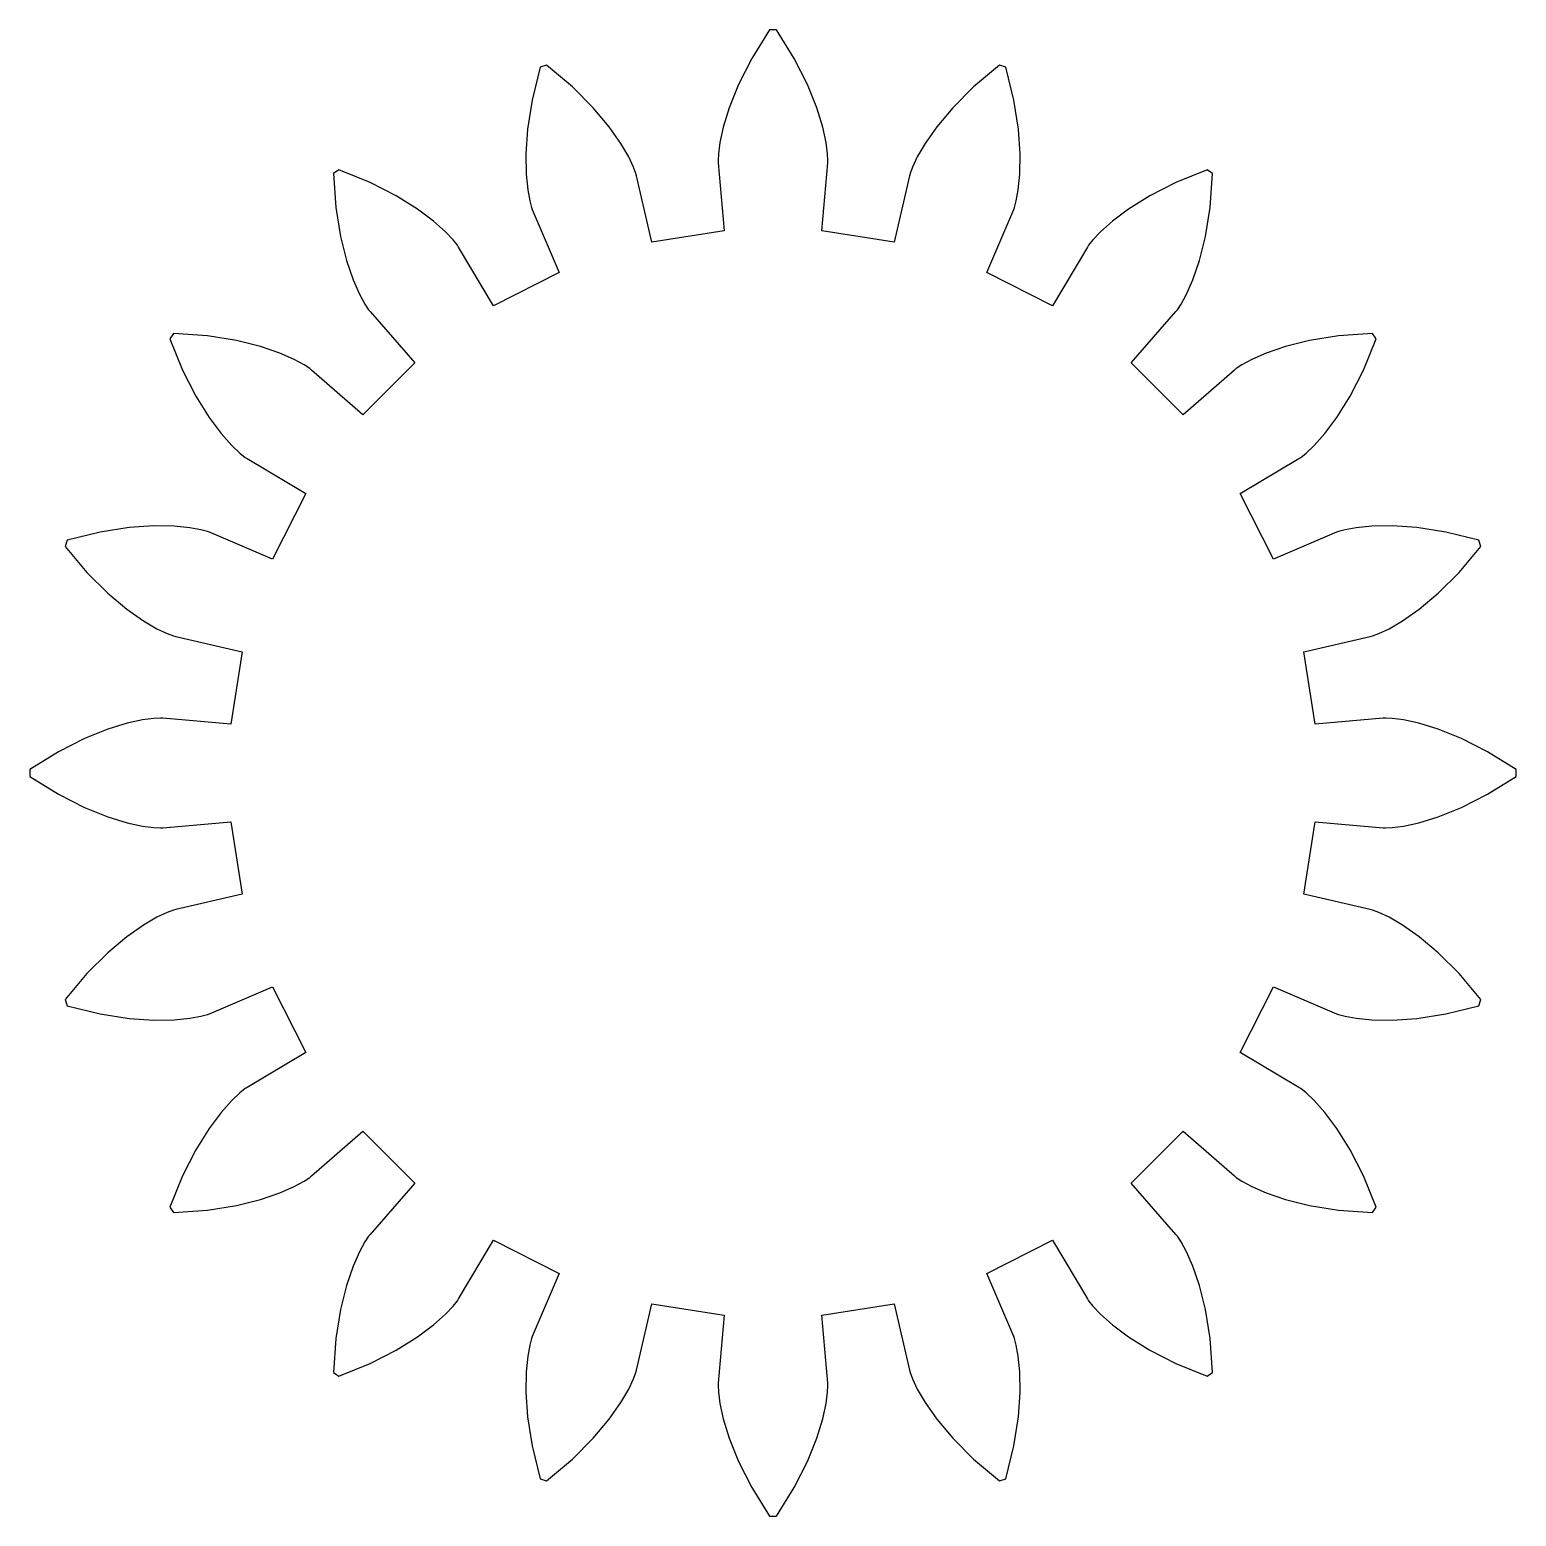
# Model space of a CAD drawing. Header units: metres. Extents: x -17.1 to 17.1, y -17.1 to 17.1.
import ezdxf

# ---------------------------------------------------------------- set-up
doc = ezdxf.new("R2010")
doc.units = ezdxf.units.M

msp = doc.modelspace()

# ---------------------------------------------------------------- linework, layer by layer
at = {"layer": 'Gear'}
for p, q in [((-0.077, 17.1), (-0.488, 16.438)), ((0.077, 17.1), (-0.077, 17.1)), ((0.488, 16.438), (0.077, 17.1)), ((-0.488, 16.438), (-0.793, 15.836)), ((0.793, 15.836), (0.488, 16.438)), ((-5.358, 16.239), (-5.544, 15.483)), ((-5.211, 16.287), (-5.358, 16.239)), ((-4.616, 15.784), (-5.211, 16.287)), ((5.211, 16.287), (4.616, 15.784)), ((5.358, 16.239), (5.211, 16.287)), ((5.544, 15.483), (5.358, 16.239)), ((-4.139, 15.306), (-4.616, 15.784)), ((-0.793, 15.836), (-1.007, 15.306)), ((1.007, 15.306), (0.793, 15.836)), ((4.616, 15.784), (4.139, 15.306)), ((-5.544, 15.483), (-5.648, 14.816)), ((5.648, 14.816), (5.544, 15.483)), ((-3.772, 14.868), (-4.139, 15.306)), ((-1.007, 15.306), (-1.145, 14.859)), ((1.145, 14.859), (1.007, 15.306)), ((4.139, 15.306), (3.772, 14.868)), ((-5.648, 14.816), (-5.688, 14.246)), ((-3.503, 14.486), (-3.772, 14.868)), ((-1.145, 14.859), (-1.222, 14.504)), ((1.222, 14.504), (1.145, 14.859)), ((3.772, 14.868), (3.503, 14.486)), ((5.688, 14.246), (5.648, 14.816)), ((-3.32, 14.172), (-3.503, 14.486)), ((-1.222, 14.504), (-1.255, 14.247)), ((1.255, 14.247), (1.222, 14.504)), ((3.503, 14.486), (3.32, 14.172)), ((-5.688, 14.246), (-5.681, 13.778)), ((-3.209, 13.937), (-3.32, 14.172)), ((-1.255, 14.247), (-1.262, 14.091)), ((-1.262, 14.091), (-1.26, 14.039)), ((-1.26, 14.039), (-1.12, 12.475)), ((1.12, 12.475), (1.26, 14.039)), ((1.262, 14.091), (1.255, 14.247)), ((1.26, 14.039), (1.262, 14.091)), ((3.32, 14.172), (3.209, 13.937)), ((5.681, 13.778), (5.688, 14.246)), ((-9.989, 13.879), (-10.113, 13.789)), ((-10.113, 13.789), (-10.057, 13.012)), ((-9.267, 13.585), (-9.989, 13.879)), ((-5.681, 13.778), (-5.644, 13.417)), ((-3.154, 13.791), (-3.209, 13.937)), ((-3.14, 13.741), (-3.154, 13.791)), ((-2.79, 12.21), (-3.14, 13.741)), ((3.14, 13.741), (2.79, 12.21)), ((3.154, 13.791), (3.14, 13.741)), ((3.209, 13.937), (3.154, 13.791)), ((5.644, 13.417), (5.681, 13.778)), ((9.989, 13.879), (9.267, 13.585)), ((10.113, 13.789), (9.989, 13.879)), ((10.057, 13.012), (10.113, 13.789)), ((-8.666, 13.278), (-9.267, 13.585)), ((-5.644, 13.417), (-5.596, 13.161)), ((5.596, 13.161), (5.644, 13.417)), ((9.267, 13.585), (8.666, 13.278)), ((-10.057, 13.012), (-9.95, 12.345)), ((-8.182, 12.975), (-8.666, 13.278)), ((-5.596, 13.161), (-5.554, 13.011)), ((-5.554, 13.011), (-5.537, 12.962)), ((5.537, 12.962), (5.554, 13.011)), ((5.554, 13.011), (5.596, 13.161)), ((8.666, 13.278), (8.182, 12.975)), ((9.95, 12.345), (10.057, 13.012)), ((-7.808, 12.694), (-8.182, 12.975)), ((-7.537, 12.452), (-7.808, 12.694)), ((-5.537, 12.962), (-4.92, 11.518)), ((4.92, 11.518), (5.537, 12.962)), ((7.808, 12.694), (7.537, 12.452)), ((8.182, 12.975), (7.808, 12.694)), ((-9.95, 12.345), (-9.812, 11.791)), ((-7.359, 12.263), (-7.537, 12.452)), ((-1.12, 12.475), (-2.79, 12.21)), ((2.79, 12.21), (1.12, 12.475)), ((7.537, 12.452), (7.359, 12.263)), ((9.812, 11.791), (9.95, 12.345)), ((-7.262, 12.141), (-7.359, 12.263)), ((-7.232, 12.098), (-7.262, 12.141)), ((-6.427, 10.751), (-7.232, 12.098)), ((7.232, 12.098), (6.427, 10.751)), ((7.262, 12.141), (7.232, 12.098)), ((7.359, 12.263), (7.262, 12.141)), ((-9.812, 11.791), (-9.66, 11.349)), ((9.66, 11.349), (9.812, 11.791)), ((-9.66, 11.349), (-9.514, 11.016)), ((-4.92, 11.518), (-6.427, 10.751)), ((6.427, 10.751), (4.92, 11.518)), ((9.514, 11.016), (9.66, 11.349)), ((-9.514, 11.016), (-9.389, 10.788)), ((9.389, 10.788), (9.514, 11.016)), ((-9.389, 10.788), (-9.303, 10.658)), ((-9.303, 10.658), (-9.271, 10.617)), ((-9.271, 10.617), (-8.238, 9.434)), ((8.238, 9.434), (9.271, 10.617)), ((9.271, 10.617), (9.303, 10.658)), ((9.303, 10.658), (9.389, 10.788)), ((-13.789, 10.113), (-13.879, 9.989)), ((-13.879, 9.989), (-13.585, 9.267)), ((-13.012, 10.057), (-13.789, 10.113)), ((-12.345, 9.95), (-13.012, 10.057)), ((-11.791, 9.812), (-12.345, 9.95)), ((12.345, 9.95), (11.791, 9.812)), ((13.012, 10.057), (12.345, 9.95)), ((13.789, 10.113), (13.012, 10.057)), ((13.585, 9.267), (13.879, 9.989)), ((13.879, 9.989), (13.789, 10.113)), ((-11.349, 9.66), (-11.791, 9.812)), ((-11.016, 9.514), (-11.349, 9.66)), ((11.349, 9.66), (11.016, 9.514)), ((11.791, 9.812), (11.349, 9.66)), ((-13.585, 9.267), (-13.278, 8.666)), ((-10.788, 9.389), (-11.016, 9.514)), ((-10.658, 9.303), (-10.788, 9.389)), ((-10.617, 9.271), (-10.658, 9.303)), ((-9.434, 8.238), (-10.617, 9.271)), ((-8.238, 9.434), (-9.434, 8.238)), ((9.434, 8.238), (8.238, 9.434)), ((10.617, 9.271), (9.434, 8.238)), ((10.658, 9.303), (10.617, 9.271)), ((10.788, 9.389), (10.658, 9.303)), ((11.016, 9.514), (10.788, 9.389)), ((13.278, 8.666), (13.585, 9.267)), ((-13.278, 8.666), (-12.975, 8.182)), ((12.975, 8.182), (13.278, 8.666)), ((-12.975, 8.182), (-12.694, 7.808)), ((12.694, 7.808), (12.975, 8.182)), ((-12.694, 7.808), (-12.452, 7.537)), ((-12.452, 7.537), (-12.263, 7.359)), ((12.263, 7.359), (12.452, 7.537)), ((12.452, 7.537), (12.694, 7.808)), ((-12.263, 7.359), (-12.141, 7.262)), ((-12.141, 7.262), (-12.098, 7.232)), ((-12.098, 7.232), (-10.751, 6.427)), ((10.751, 6.427), (12.098, 7.232)), ((12.098, 7.232), (12.141, 7.262)), ((12.141, 7.262), (12.263, 7.359)), ((-10.751, 6.427), (-11.518, 4.92)), ((11.518, 4.92), (10.751, 6.427)), ((-15.483, 5.544), (-16.239, 5.358)), ((-14.816, 5.648), (-15.483, 5.544)), ((-14.246, 5.688), (-14.816, 5.648)), ((-13.778, 5.681), (-14.246, 5.688)), ((-13.417, 5.644), (-13.778, 5.681)), ((-13.161, 5.596), (-13.417, 5.644)), ((-13.011, 5.554), (-13.161, 5.596)), ((-12.962, 5.537), (-13.011, 5.554)), ((-11.518, 4.92), (-12.962, 5.537)), ((12.962, 5.537), (11.518, 4.92)), ((13.011, 5.554), (12.962, 5.537)), ((13.161, 5.596), (13.011, 5.554)), ((13.417, 5.644), (13.161, 5.596)), ((13.778, 5.681), (13.417, 5.644)), ((14.246, 5.688), (13.778, 5.681)), ((14.816, 5.648), (14.246, 5.688)), ((15.483, 5.544), (14.816, 5.648)), ((16.239, 5.358), (15.483, 5.544)), ((-16.239, 5.358), (-16.287, 5.211)), ((-16.287, 5.211), (-15.784, 4.616)), ((15.784, 4.616), (16.287, 5.211)), ((16.287, 5.211), (16.239, 5.358)), ((-15.784, 4.616), (-15.306, 4.139)), ((15.306, 4.139), (15.784, 4.616)), ((-15.306, 4.139), (-14.868, 3.772)), ((14.868, 3.772), (15.306, 4.139)), ((-14.868, 3.772), (-14.486, 3.503)), ((14.486, 3.503), (14.868, 3.772)), ((-14.486, 3.503), (-14.172, 3.32)), ((14.172, 3.32), (14.486, 3.503)), ((-14.172, 3.32), (-13.937, 3.209)), ((-13.937, 3.209), (-13.791, 3.154)), ((-13.791, 3.154), (-13.741, 3.14)), ((-13.741, 3.14), (-12.21, 2.79)), ((12.21, 2.79), (13.741, 3.14)), ((13.741, 3.14), (13.791, 3.154)), ((13.791, 3.154), (13.937, 3.209)), ((13.937, 3.209), (14.172, 3.32)), ((-12.21, 2.79), (-12.475, 1.12)), ((12.475, 1.12), (12.21, 2.79)), ((-14.859, 1.145), (-15.306, 1.007)), ((-14.504, 1.222), (-14.859, 1.145)), ((-14.247, 1.255), (-14.504, 1.222)), ((-14.091, 1.262), (-14.247, 1.255)), ((-14.039, 1.26), (-14.091, 1.262)), ((-12.475, 1.12), (-14.039, 1.26)), ((14.039, 1.26), (12.475, 1.12)), ((14.091, 1.262), (14.039, 1.26)), ((14.247, 1.255), (14.091, 1.262)), ((14.504, 1.222), (14.247, 1.255)), ((14.859, 1.145), (14.504, 1.222)), ((15.306, 1.007), (14.859, 1.145)), ((-15.836, 0.793), (-16.438, 0.488)), ((-15.306, 1.007), (-15.836, 0.793)), ((15.836, 0.793), (15.306, 1.007)), ((16.438, 0.488), (15.836, 0.793)), ((-16.438, 0.488), (-17.1, 0.077)), ((17.1, 0.077), (16.438, 0.488)), ((-17.1, 0.077), (-17.1, -0.077)), ((17.1, -0.077), (17.1, 0.077)), ((-17.1, -0.077), (-16.438, -0.488)), ((16.438, -0.488), (17.1, -0.077)), ((-16.438, -0.488), (-15.836, -0.793)), ((15.836, -0.793), (16.438, -0.488)), ((-15.836, -0.793), (-15.306, -1.007)), ((-15.306, -1.007), (-14.859, -1.145)), ((14.859, -1.145), (15.306, -1.007)), ((15.306, -1.007), (15.836, -0.793)), ((-14.859, -1.145), (-14.504, -1.222)), ((-14.504, -1.222), (-14.247, -1.255)), ((-14.247, -1.255), (-14.091, -1.262)), ((-14.091, -1.262), (-14.039, -1.26)), ((-14.039, -1.26), (-12.475, -1.12)), ((-12.475, -1.12), (-12.21, -2.79)), ((12.21, -2.79), (12.475, -1.12)), ((12.475, -1.12), (14.039, -1.26)), ((14.039, -1.26), (14.091, -1.262)), ((14.091, -1.262), (14.247, -1.255)), ((14.247, -1.255), (14.504, -1.222)), ((14.504, -1.222), (14.859, -1.145)), ((-12.21, -2.79), (-13.741, -3.14)), ((13.741, -3.14), (12.21, -2.79)), ((-14.172, -3.32), (-14.486, -3.503)), ((-13.937, -3.209), (-14.172, -3.32)), ((-13.791, -3.154), (-13.937, -3.209)), ((-13.741, -3.14), (-13.791, -3.154)), ((13.791, -3.154), (13.741, -3.14)), ((13.937, -3.209), (13.791, -3.154)), ((14.172, -3.32), (13.937, -3.209)), ((14.486, -3.503), (14.172, -3.32)), ((-14.486, -3.503), (-14.868, -3.772)), ((14.868, -3.772), (14.486, -3.503)), ((-14.868, -3.772), (-15.306, -4.139)), ((15.306, -4.139), (14.868, -3.772)), ((-15.306, -4.139), (-15.784, -4.616)), ((15.784, -4.616), (15.306, -4.139)), ((-15.784, -4.616), (-16.287, -5.211)), ((16.287, -5.211), (15.784, -4.616)), ((-12.962, -5.537), (-11.518, -4.92)), ((-11.518, -4.92), (-10.751, -6.427)), ((10.751, -6.427), (11.518, -4.92)), ((11.518, -4.92), (12.962, -5.537)), ((-16.287, -5.211), (-16.239, -5.358)), ((-16.239, -5.358), (-15.483, -5.544)), ((15.483, -5.544), (16.239, -5.358)), ((16.239, -5.358), (16.287, -5.211)), ((-15.483, -5.544), (-14.816, -5.648)), ((-14.816, -5.648), (-14.246, -5.688)), ((-14.246, -5.688), (-13.778, -5.681)), ((-13.778, -5.681), (-13.417, -5.644)), ((-13.417, -5.644), (-13.161, -5.596)), ((-13.161, -5.596), (-13.011, -5.554)), ((-13.011, -5.554), (-12.962, -5.537)), ((12.962, -5.537), (13.011, -5.554)), ((13.011, -5.554), (13.161, -5.596)), ((13.161, -5.596), (13.417, -5.644)), ((13.417, -5.644), (13.778, -5.681)), ((13.778, -5.681), (14.246, -5.688)), ((14.246, -5.688), (14.816, -5.648)), ((14.816, -5.648), (15.483, -5.544)), ((-10.751, -6.427), (-12.098, -7.232)), ((12.098, -7.232), (10.751, -6.427)), ((-12.263, -7.359), (-12.452, -7.537)), ((-12.141, -7.262), (-12.263, -7.359)), ((-12.098, -7.232), (-12.141, -7.262)), ((12.141, -7.262), (12.098, -7.232)), ((12.263, -7.359), (12.141, -7.262)), ((12.452, -7.537), (12.263, -7.359)), ((-12.694, -7.808), (-12.975, -8.182)), ((-12.452, -7.537), (-12.694, -7.808)), ((12.694, -7.808), (12.452, -7.537)), ((12.975, -8.182), (12.694, -7.808)), ((-12.975, -8.182), (-13.278, -8.666)), ((13.278, -8.666), (12.975, -8.182)), ((-10.617, -9.271), (-9.434, -8.238)), ((-9.434, -8.238), (-8.238, -9.434)), ((8.238, -9.434), (9.434, -8.238)), ((9.434, -8.238), (10.617, -9.271)), ((-13.278, -8.666), (-13.585, -9.267)), ((13.585, -9.267), (13.278, -8.666)), ((-13.585, -9.267), (-13.879, -9.989)), ((-11.349, -9.66), (-11.016, -9.514)), ((-11.016, -9.514), (-10.788, -9.389)), ((-10.788, -9.389), (-10.658, -9.303)), ((-10.658, -9.303), (-10.617, -9.271)), ((-8.238, -9.434), (-9.271, -10.617)), ((9.271, -10.617), (8.238, -9.434)), ((10.617, -9.271), (10.658, -9.303)), ((10.658, -9.303), (10.788, -9.389)), ((10.788, -9.389), (11.016, -9.514)), ((11.016, -9.514), (11.349, -9.66)), ((13.879, -9.989), (13.585, -9.267)), ((-12.345, -9.95), (-11.791, -9.812)), ((-11.791, -9.812), (-11.349, -9.66)), ((11.349, -9.66), (11.791, -9.812)), ((11.791, -9.812), (12.345, -9.95)), ((-13.879, -9.989), (-13.789, -10.113)), ((-13.789, -10.113), (-13.012, -10.057)), ((-13.012, -10.057), (-12.345, -9.95)), ((12.345, -9.95), (13.012, -10.057)), ((13.012, -10.057), (13.789, -10.113)), ((13.789, -10.113), (13.879, -9.989)), ((-9.389, -10.788), (-9.514, -11.016)), ((-9.303, -10.658), (-9.389, -10.788)), ((-9.271, -10.617), (-9.303, -10.658)), ((-7.232, -12.098), (-6.427, -10.751)), ((-6.427, -10.751), (-4.92, -11.518)), ((4.92, -11.518), (6.427, -10.751)), ((6.427, -10.751), (7.232, -12.098)), ((9.303, -10.658), (9.271, -10.617)), ((9.389, -10.788), (9.303, -10.658)), ((9.514, -11.016), (9.389, -10.788)), ((-9.514, -11.016), (-9.66, -11.349)), ((9.66, -11.349), (9.514, -11.016)), ((-9.66, -11.349), (-9.812, -11.791)), ((-4.92, -11.518), (-5.537, -12.962)), ((5.537, -12.962), (4.92, -11.518)), ((9.812, -11.791), (9.66, -11.349)), ((-9.812, -11.791), (-9.95, -12.345)), ((9.95, -12.345), (9.812, -11.791)), ((-7.537, -12.452), (-7.359, -12.263)), ((-7.359, -12.263), (-7.262, -12.141)), ((-7.262, -12.141), (-7.232, -12.098)), ((-3.14, -13.741), (-2.79, -12.21)), ((-2.79, -12.21), (-1.12, -12.475)), ((1.12, -12.475), (2.79, -12.21)), ((2.79, -12.21), (3.14, -13.741)), ((7.232, -12.098), (7.262, -12.141)), ((7.262, -12.141), (7.359, -12.263)), ((7.359, -12.263), (7.537, -12.452)), ((-9.95, -12.345), (-10.057, -13.012)), ((-7.808, -12.694), (-7.537, -12.452)), ((-1.12, -12.475), (-1.26, -14.039)), ((1.26, -14.039), (1.12, -12.475)), ((7.537, -12.452), (7.808, -12.694)), ((10.057, -13.012), (9.95, -12.345)), ((-8.666, -13.278), (-8.182, -12.975)), ((-8.182, -12.975), (-7.808, -12.694)), ((-5.537, -12.962), (-5.554, -13.011)), ((5.554, -13.011), (5.537, -12.962)), ((7.808, -12.694), (8.182, -12.975)), ((8.182, -12.975), (8.666, -13.278)), ((-10.057, -13.012), (-10.113, -13.789)), ((-9.267, -13.585), (-8.666, -13.278)), ((-5.596, -13.161), (-5.644, -13.417)), ((-5.554, -13.011), (-5.596, -13.161)), ((5.596, -13.161), (5.554, -13.011)), ((5.644, -13.417), (5.596, -13.161)), ((8.666, -13.278), (9.267, -13.585)), ((10.113, -13.789), (10.057, -13.012)), ((-9.989, -13.879), (-9.267, -13.585)), ((-5.644, -13.417), (-5.681, -13.778)), ((5.681, -13.778), (5.644, -13.417)), ((9.267, -13.585), (9.989, -13.879)), ((-10.113, -13.789), (-9.989, -13.879)), ((-5.681, -13.778), (-5.688, -14.246)), ((-3.32, -14.172), (-3.209, -13.937)), ((-3.209, -13.937), (-3.154, -13.791)), ((-3.154, -13.791), (-3.14, -13.741)), ((3.14, -13.741), (3.154, -13.791)), ((3.154, -13.791), (3.209, -13.937)), ((3.209, -13.937), (3.32, -14.172)), ((5.688, -14.246), (5.681, -13.778)), ((9.989, -13.879), (10.113, -13.789)), ((-5.688, -14.246), (-5.648, -14.816)), ((-3.503, -14.486), (-3.32, -14.172)), ((-1.26, -14.039), (-1.262, -14.091)), ((-1.262, -14.091), (-1.255, -14.247)), ((-1.255, -14.247), (-1.222, -14.504)), ((1.222, -14.504), (1.255, -14.247)), ((1.255, -14.247), (1.262, -14.091)), ((1.262, -14.091), (1.26, -14.039)), ((3.32, -14.172), (3.503, -14.486)), ((5.648, -14.816), (5.688, -14.246)), ((-3.772, -14.868), (-3.503, -14.486)), ((-1.222, -14.504), (-1.145, -14.859)), ((1.145, -14.859), (1.222, -14.504)), ((3.503, -14.486), (3.772, -14.868)), ((-5.648, -14.816), (-5.544, -15.483)), ((-4.139, -15.306), (-3.772, -14.868)), ((-1.145, -14.859), (-1.007, -15.306)), ((1.007, -15.306), (1.145, -14.859)), ((3.772, -14.868), (4.139, -15.306)), ((5.544, -15.483), (5.648, -14.816)), ((-4.616, -15.784), (-4.139, -15.306)), ((-1.007, -15.306), (-0.793, -15.836)), ((0.793, -15.836), (1.007, -15.306)), ((4.139, -15.306), (4.616, -15.784)), ((-5.544, -15.483), (-5.358, -16.239)), ((5.358, -16.239), (5.544, -15.483)), ((-5.211, -16.287), (-4.616, -15.784)), ((-0.793, -15.836), (-0.488, -16.438)), ((0.488, -16.438), (0.793, -15.836)), ((4.616, -15.784), (5.211, -16.287)), ((-5.358, -16.239), (-5.211, -16.287)), ((5.211, -16.287), (5.358, -16.239)), ((-0.488, -16.438), (-0.077, -17.1)), ((0.077, -17.1), (0.488, -16.438)), ((-0.077, -17.1), (0.077, -17.1))]:
    msp.add_line(p, q, dxfattribs=at)

doc.saveas('drawing.dxf')
